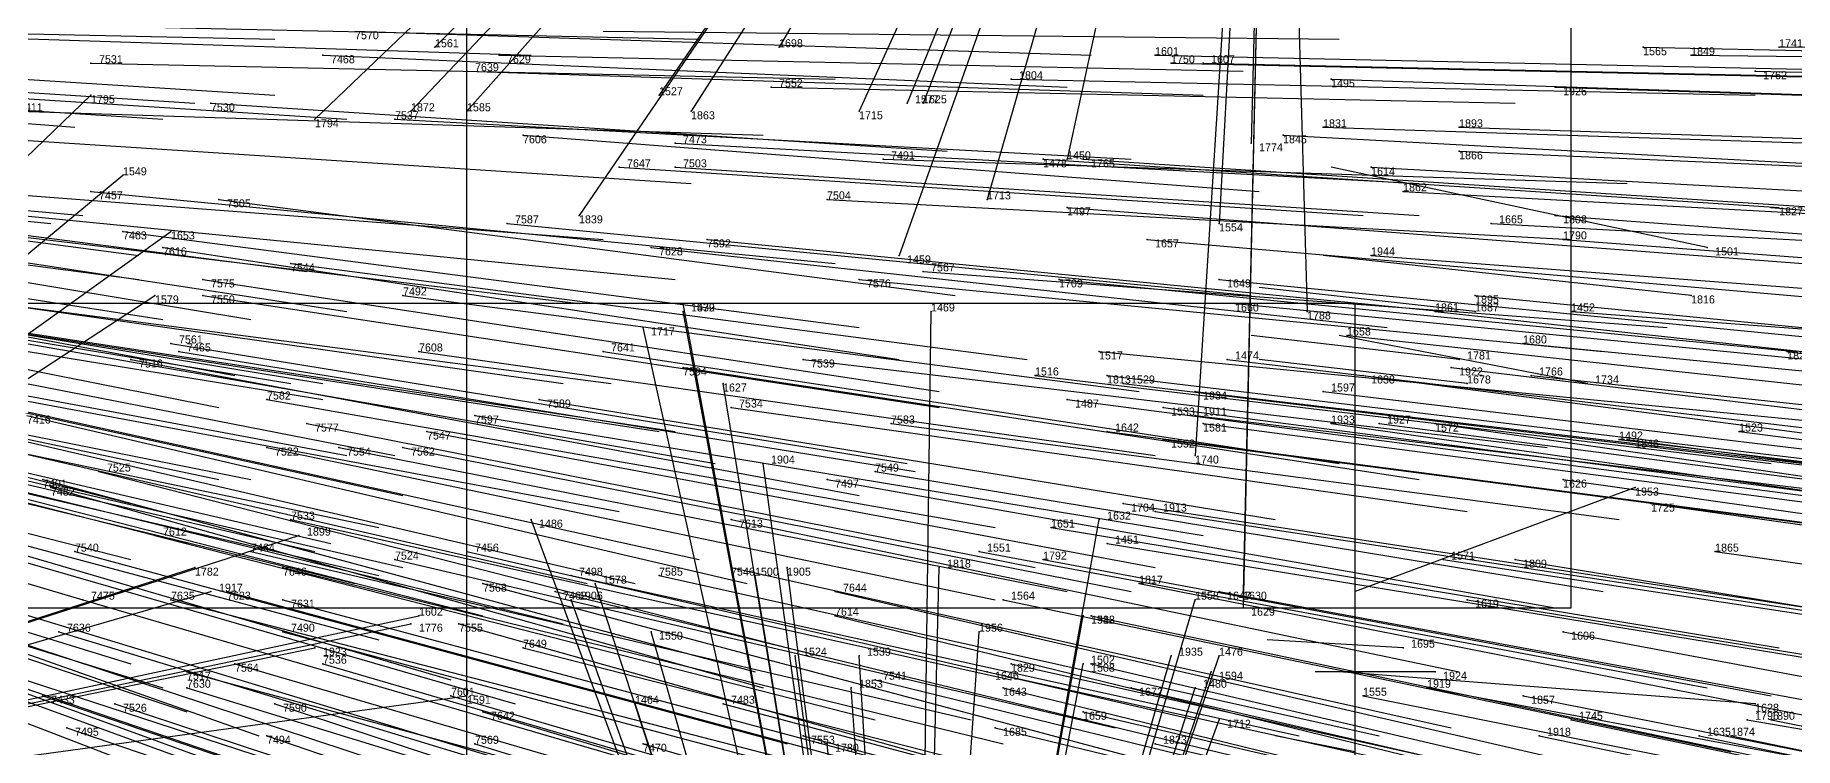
# Model space of a CAD drawing. Extents: x -0.5 to 0.59, y -0.5 to 0.59.
# Drawn here: x 0.256 to 0.476, y -0.0945 to -0.0055 of the extents above; entities that cross this region are included whole.
import ezdxf

# ---------------------------------------------------------------- set-up
doc = ezdxf.new("R2010")
doc.units = 0
for name, color, linetype in [('Clients', 3, 'CONTINUOUS'), ('Facilities', 3, 'CONTINUOUS'), ('Facilities_lines', 3, 'CONTINUOUS'), ('Min_max_boxes', 1, 'CONTINUOUS'), ('Normals', 1, 'CONTINUOUS'), ('Source_points', 5, 'CONTINUOUS'), ('Text', 3, 'CONTINUOUS')]:
    doc.layers.add(name, color=color, linetype=linetype)

msp = doc.modelspace()

# ---------------------------------------------------------------- linework, layer by layer
at = {"layer": 'Clients', "color": 5}
for p in [(0.306, -0.007, -1.25), (0.349, -0.007, -1.25), (0.263, -0.013, -1.25), (0.334, -0.013, -1.25), (0.303, -0.015, -1.25), (0.31, -0.015, -1.25), (0.338, -0.015, -1.25), (0.359, -0.015, -1.25), (0.365, -0.014, -1.25), (0.367, -0.014, -1.25), (0.291, -0.016, -1.25), (0.408, -0.019, -1.25), (0.385, -0.021, -1.25), (0.267, -0.023, -1.25), (0.375, -0.026, -1.25), (0.324, -0.028, -1.25), (0.273, -0.03, -1.25), (0.404, -0.029, -1.25), (0.364, -0.033, -1.25), (0.271, -0.038, -1.25), (0.337, -0.039, -1.25), (0.337, -0.04, -1.25), (0.368, -0.04, -1.25), (0.415, -0.04, -1.25), (0.332, -0.042, -1.25), (0.342, -0.049, -1.25), (0.347, -0.059, -1.25), (0.401, -0.058, -1.25), (0.289, -0.068, -1.25), (0.318, -0.066, -1.25), (0.389, -0.066, -1.25), (0.276, -0.072, -1.25), (0.35, -0.072, -1.25), (0.369, -0.072, -1.25), (0.326, -0.074, -1.25), (0.346, -0.073, -1.25), (0.278, -0.075, -1.25), (0.323, -0.076, -1.25), (0.401, -0.076, -1.25), (0.407, -0.075, -1.25), (0.303, -0.079, -1.25), (0.304, -0.078, -1.25), (0.387, -0.078, -1.25), (0.407, -0.077, -1.25), (0.333, -0.08, -1.25), (0.374, -0.08, -1.25), (0.291, -0.082, -1.25), (0.351, -0.083, -1.25), (0.359, -0.083, -1.25), (0.398, -0.083, -1.25), (0.404, -0.083, -1.25), (0.387, -0.084, -1.25), (0.403, -0.085, -1.25), (0.358, -0.087, -1.25), (0.401, -0.087, -1.25), (0.31, -0.088, -1.25), (0.331, -0.089, -1.25), (0.404, -0.091, -1.25), (0.355, -0.094, -1.25)]:
    msp.add_point(p, dxfattribs=at)
at = {"layer": 'Facilities', "color": 3}
for p in [(0.292, -0.008, -0.731), (0.314, -0.008, -0.786), (0.396, -0.008, -0.989), (0.457, -0.007, -1.142), (0.463, -0.008, -1.157), (0.474, -0.007, -1.184), (0.263, -0.009, -0.658), (0.31, -0.01, -0.776), (0.398, -0.009, -0.994), (0.402, -0.009, -1.006), (0.471, -0.01, -1.179), (0.348, -0.012, -0.871), (0.378, -0.011, -0.945), (0.418, -0.011, -1.045), (0.446, -0.012, -1.115), (0.278, -0.014, -0.695), (0.301, -0.016, -0.753), (0.417, -0.017, -1.043), (0.434, -0.017, -1.086), (0.317, -0.018, -0.792), (0.336, -0.019, -0.841), (0.412, -0.018, -1.031), (0.362, -0.021, -0.907), (0.382, -0.021, -0.955), (0.387, -0.021, -0.97), (0.434, -0.02, -1.086), (0.329, -0.022, -0.825), (0.336, -0.022, -0.842), (0.423, -0.022, -1.058), (0.263, -0.025, -0.661), (0.279, -0.026, -0.701), (0.355, -0.026, -0.89), (0.427, -0.025, -1.068), (0.385, -0.027, -0.964), (0.446, -0.028, -1.117), (0.473, -0.027, -1.186), (0.267, -0.03, -0.671), (0.315, -0.029, -0.791), (0.438, -0.029, -1.098), (0.272, -0.032, -0.684), (0.333, -0.032, -0.836), (0.34, -0.031, -0.853), (0.395, -0.031, -0.991), (0.447, -0.031, -1.119), (0.465, -0.032, -1.25), (0.288, -0.034, -0.725), (0.367, -0.035, -0.922), (0.423, -0.033, -1.06), (0.277, -0.036, -0.699), (0.359, -0.036, -0.903), (0.384, -0.036, -0.964), (0.404, -0.036, -1.015), (0.277, -0.038, -0.7), (0.302, -0.038, -0.761), (0.406, -0.039, -1.018), (0.436, -0.038, -1.093), (0.463, -0.038, -1.25), (0.431, -0.04, -1.082), (0.436, -0.04, -1.25), (0.448, -0.04, -1.124), (0.42, -0.043, -1.055), (0.268, -0.046, -0.68), (0.273, -0.044, -0.692), (0.274, -0.045, -0.694), (0.304, -0.045, -0.767), (0.327, -0.045, -0.826), (0.352, -0.046, -0.888), (0.389, -0.045, -0.979), (0.405, -0.046, -1.02), (0.434, -0.046, -1.25), (0.442, -0.044, -1.109), (0.475, -0.045, -1.192), (0.337, -0.047, -0.85), (0.381, -0.048, -0.959), (0.39, -0.048, -0.982), (0.422, -0.048, -1.063), (0.433, -0.047, -1.089), (0.443, -0.048, -1.115), (0.392, -0.049, -0.988), (0.401, -0.05, -1.011), (0.417, -0.05, -1.05), (0.435, -0.049, -1.25), (0.45, -0.049, -1.25), (0.285, -0.051, -0.723), (0.319, -0.051, -0.808), (0.343, -0.052, -0.868), (0.385, -0.051, -0.972), (0.397, -0.052, -1.002), (0.29, -0.054, -0.738), (0.311, -0.053, -0.788), (0.363, -0.054, -0.917), (0.401, -0.053, -1.011), (0.402, -0.054, -1.013), (0.418, -0.054, -1.053), (0.424, -0.054, -1.069), (0.431, -0.054, -1.085), (0.285, -0.057, -0.728), (0.294, -0.057, -0.749), (0.302, -0.057, -0.769), (0.305, -0.055, -0.774), (0.39, -0.055, -0.985), (0.397, -0.056, -1.003), (0.454, -0.056, -1.143), (0.455, -0.056, -1.146), (0.469, -0.055, -1.18), (0.257, -0.061, -0.66), (0.264, -0.06, -0.677), (0.355, -0.061, -0.901), (0.361, -0.06, -0.915), (0.447, -0.061, -1.127), (0.258, -0.062, -0.663), (0.456, -0.062, -1.25), (0.392, -0.064, -0.994), (0.396, -0.065, -1.004), (0.458, -0.064, -1.155), (0.271, -0.068, -0.7), (0.288, -0.066, -0.738), (0.343, -0.066, -0.874), (0.383, -0.067, -0.971), (0.261, -0.07, -0.675), (0.283, -0.07, -0.728), (0.31, -0.07, -0.795), (0.374, -0.07, -0.952), (0.39, -0.069, -0.991), (0.466, -0.07, -1.177), (0.287, -0.072, -0.739), (0.301, -0.071, -0.773), (0.343, -0.072, -0.876), (0.382, -0.071, -0.971), (0.432, -0.071, -1.095), (0.441, -0.071, -1.117), (0.312, -0.074, -0.802), (0.323, -0.073, -0.828), (0.334, -0.073, -0.854), (0.394, -0.074, -1.001), (0.262, -0.076, -0.682), (0.273, -0.076, -0.707), (0.28, -0.075, -0.724), (0.287, -0.076, -0.743), (0.321, -0.075, -0.825), (0.356, -0.075, -0.91), (0.377, -0.076, -0.962), (0.404, -0.075, -1.028), (0.435, -0.076, -1.104), (0.309, -0.079, -0.797), (0.356, -0.078, -0.91), (0.388, -0.078, -0.989), (0.259, -0.08, -0.678), (0.287, -0.08, -0.745), (0.447, -0.08, -1.136), (0.317, -0.082, -0.818), (0.427, -0.082, -1.25), (0.275, -0.085, -0.719), (0.281, -0.084, -0.733), (0.292, -0.084, -0.759), (0.375, -0.085, -0.961), (0.378, -0.084, -0.968), (0.388, -0.084, -0.992), (0.431, -0.085, -1.25), (0.275, -0.087, -0.721), (0.361, -0.086, -0.928), (0.377, -0.087, -0.967), (0.393, -0.087, -1.008), (0.43, -0.087, -1.097), (0.257, -0.088, -0.68), (0.266, -0.089, -0.702), (0.286, -0.089, -0.749), (0.308, -0.088, -0.801), (0.312, -0.09, -0.813), (0.342, -0.089, -0.884), (0.387, -0.09, -0.992), (0.422, -0.088, -1.077), (0.442, -0.088, -1.128), (0.471, -0.089, -1.25), (0.26, -0.092, -0.691), (0.376, -0.092, -0.969), (0.448, -0.091, -1.144), (0.47, -0.091, -1.197), (0.473, -0.091, -1.204), (0.285, -0.093, -0.75), (0.311, -0.094, -0.811), (0.332, -0.094, -0.862), (0.352, -0.093, -0.911), (0.396, -0.094, -1.018), (0.444, -0.093, -1.134), (0.464, -0.093, -1.183), (0.468, -0.093, -1.192)]:
    msp.add_point(p, dxfattribs=at)
at = {"layer": 'Facilities_lines', "color": 3}
for p, q in [((0.411, 0.099, -1.25), (0.291, -0.016, -1.25)), ((0.411, 0.099, -1.25), (0.303, -0.015, -1.25)), ((0.411, 0.099, -1.25), (0.306, -0.007, -1.25)), ((0.411, 0.099, -1.25), (0.31, -0.015, -1.25)), ((0.411, 0.099, -1.25), (0.324, -0.028, -1.25)), ((0.411, 0.099, -1.25), (0.334, -0.013, -1.25)), ((0.411, 0.099, -1.25), (0.338, -0.015, -1.25)), ((0.411, 0.099, -1.25), (0.349, -0.007, -1.25)), ((0.411, 0.099, -1.25), (0.359, -0.015, -1.25)), ((0.411, 0.099, -1.25), (0.364, -0.033, -1.25)), ((0.411, 0.099, -1.25), (0.365, -0.014, -1.25)), ((0.411, 0.099, -1.25), (0.367, -0.014, -1.25)), ((0.411, 0.099, -1.25), (0.375, -0.026, -1.25)), ((0.411, 0.099, -1.25), (0.385, -0.021, -1.25)), ((0.411, 0.099, -1.25), (0.401, -0.058, -1.25)), ((0.411, 0.099, -1.25), (0.404, -0.029, -1.25)), ((0.411, 0.099, -1.25), (0.407, -0.077, -1.25)), ((0.411, 0.099, -1.25), (0.407, -0.075, -1.25)), ((0.411, 0.099, -1.25), (0.408, -0.019, -1.25)), ((0.411, 0.099, -1.25), (0.415, -0.04, -1.25)), ((0.164, -0.108, -1.25), (0.263, -0.013, -1.25)), ((0.164, -0.108, -1.25), (0.267, -0.023, -1.25)), ((0.164, -0.108, -1.25), (0.273, -0.03, -1.25)), ((0.164, -0.108, -1.25), (0.271, -0.038, -1.25)), ((0.366, -0.195, -1.25), (0.337, -0.039, -1.25)), ((0.366, -0.195, -1.25), (0.337, -0.04, -1.25)), ((0.366, -0.195, -1.25), (0.368, -0.04, -1.25)), ((0.366, -0.195, -1.25), (0.332, -0.042, -1.25)), ((0.366, -0.195, -1.25), (0.342, -0.049, -1.25)), ((0.366, -0.195, -1.25), (0.347, -0.059, -1.25)), ((0.164, -0.108, -1.25), (0.289, -0.068, -1.25)), ((0.366, -0.195, -1.25), (0.318, -0.066, -1.25)), ((0.366, -0.195, -1.25), (0.389, -0.066, -1.25)), ((0.164, -0.108, -1.25), (0.276, -0.072, -1.25)), ((0.366, -0.195, -1.25), (0.35, -0.072, -1.25)), ((0.366, -0.195, -1.25), (0.369, -0.072, -1.25)), ((0.366, -0.195, -1.25), (0.326, -0.074, -1.25)), ((0.366, -0.195, -1.25), (0.346, -0.073, -1.25)), ((0.164, -0.108, -1.25), (0.278, -0.075, -1.25)), ((0.366, -0.195, -1.25), (0.323, -0.076, -1.25)), ((0.366, -0.195, -1.25), (0.401, -0.076, -1.25)), ((0.164, -0.108, -1.25), (0.304, -0.078, -1.25)), ((0.164, -0.108, -1.25), (0.303, -0.079, -1.25)), ((0.366, -0.195, -1.25), (0.387, -0.078, -1.25)), ((0.366, -0.195, -1.25), (0.333, -0.08, -1.25)), ((0.366, -0.195, -1.25), (0.374, -0.08, -1.25)), ((0.164, -0.108, -1.25), (0.291, -0.082, -1.25)), ((0.366, -0.195, -1.25), (0.351, -0.083, -1.25)), ((0.366, -0.195, -1.25), (0.359, -0.083, -1.25)), ((0.366, -0.195, -1.25), (0.404, -0.083, -1.25)), ((0.366, -0.195, -1.25), (0.398, -0.083, -1.25)), ((0.366, -0.195, -1.25), (0.387, -0.084, -1.25)), ((0.366, -0.195, -1.25), (0.403, -0.085, -1.25)), ((0.366, -0.195, -1.25), (0.358, -0.087, -1.25)), ((0.366, -0.195, -1.25), (0.401, -0.087, -1.25)), ((0.164, -0.108, -1.25), (0.31, -0.088, -1.25)), ((0.366, -0.195, -1.25), (0.331, -0.089, -1.25)), ((0.366, -0.195, -1.25), (0.404, -0.091, -1.25)), ((0.366, -0.195, -1.25), (0.355, -0.094, -1.25))]:
    msp.add_line(p, q, dxfattribs=at)
at = {"layer": 'Min_max_boxes', "color": 1}
for p, q in [((0.448, -0.077, -1.25), (0.448, 0.21, -1.25)), ((0.448, -0.077, -1.25), (0.448, 0.21, -1.25)), ((0.31, -0.252, -1.25), (0.31, 0.039, -1.25)), ((0.31, -0.252, -1.25), (0.31, 0.039, -1.25)), ((0.421, -0.039, -1.25), (0.231, -0.039, -1.25)), ((0.421, -0.039, -1.25), (0.231, -0.039, -1.25)), ((0.421, -0.312, -1.25), (0.421, -0.039, -1.25)), ((0.421, -0.312, -1.25), (0.421, -0.039, -1.25)), ((0.421, -0.039, -1.25), (0.421, -0.039, -1.25)), ((0.228, -0.077, -1.25), (0.448, -0.077, -1.25)), ((0.228, -0.077, -1.25), (0.448, -0.077, -1.25)), ((0.448, -0.077, -1.25), (0.448, -0.077, -1.25))]:
    msp.add_line(p, q, dxfattribs=at)
at = {"layer": 'Normals', "color": 1}
for p, q in [((0.193, -0.004, -0.483), (0.286, -0.006, -0.446)), ((0.247, -0.004, -0.617), (0.339, -0.006, -0.58)), ((0.226, -0.005, -0.564), (0.318, -0.008, -0.526)), ((0.296, -0.005, -0.739), (0.388, -0.008, -0.702)), ((0.327, -0.005, -0.817), (0.419, -0.006, -0.779)), ((0.474, -0.007, -1.184), (0.569, -0.006, -1.156)), ((0.183, -0.008, -0.459), (0.276, -0.014, -0.421)), ((0.193, -0.007, -0.483), (0.286, -0.013, -0.446)), ((0.292, -0.008, -0.731), (0.385, -0.012, -0.693)), ((0.306, -0.007, -1.25), (0.306, -0.007, -1.15)), ((0.314, -0.008, -0.786), (0.407, -0.01, -0.748)), ((0.349, -0.007, -1.25), (0.349, -0.007, -1.15)), ((0.396, -0.008, -0.989), (0.488, -0.01, -0.952)), ((0.457, -0.007, -1.142), (0.55, -0.009, -1.105)), ((0.463, -0.008, -1.157), (0.556, -0.009, -1.12)), ((0.17, -0.01, -0.425), (0.261, -0.017, -0.386)), ((0.18, -0.01, -0.45), (0.272, -0.016, -0.413)), ((0.202, -0.01, -0.505), (0.295, -0.016, -0.469)), ((0.263, -0.009, -0.658), (0.356, -0.011, -0.621)), ((0.31, -0.01, -0.776), (0.402, -0.013, -0.737)), ((0.398, -0.009, -0.994), (0.49, -0.011, -0.957)), ((0.402, -0.009, -1.006), (0.495, -0.011, -0.968)), ((0.471, -0.01, -1.179), (0.565, -0.012, -1.145)), ((0.263, -0.013, -1.25), (0.263, -0.013, -1.15)), ((0.334, -0.013, -1.25), (0.334, -0.013, -1.15)), ((0.348, -0.012, -0.871), (0.441, -0.014, -0.835)), ((0.378, -0.011, -0.945), (0.471, -0.013, -0.908)), ((0.418, -0.011, -1.045), (0.511, -0.014, -1.008)), ((0.446, -0.012, -1.115), (0.539, -0.015, -1.078)), ((0.254, -0.015, -0.635), (0.347, -0.018, -0.599)), ((0.278, -0.014, -0.695), (0.37, -0.02, -0.658)), ((0.303, -0.015, -1.25), (0.303, -0.015, -1.15)), ((0.31, -0.015, -1.25), (0.31, -0.015, -1.15)), ((0.338, -0.015, -1.25), (0.338, -0.015, -1.15)), ((0.359, -0.015, -1.25), (0.359, -0.015, -1.15)), ((0.365, -0.014, -1.25), (0.365, -0.014, -1.15)), ((0.367, -0.014, -1.25), (0.367, -0.014, -1.15)), ((0.291, -0.016, -1.25), (0.291, -0.016, -1.15)), ((0.301, -0.016, -0.753), (0.393, -0.021, -0.715)), ((0.417, -0.017, -1.043), (0.51, -0.02, -1.006)), ((0.434, -0.017, -1.086), (0.527, -0.02, -1.049)), ((0.245, -0.018, -0.614), (0.338, -0.024, -0.577)), ((0.317, -0.018, -0.792), (0.409, -0.025, -0.755)), ((0.336, -0.019, -0.841), (0.429, -0.024, -0.804)), ((0.408, -0.019, -1.25), (0.408, -0.019, -1.15)), ((0.412, -0.018, -1.031), (0.505, -0.023, -0.993)), ((0.166, -0.02, -0.417), (0.258, -0.029, -0.38)), ((0.17, -0.02, -0.428), (0.262, -0.028, -0.389)), ((0.177, -0.021, -0.446), (0.269, -0.033, -0.408)), ((0.362, -0.021, -0.907), (0.455, -0.024, -0.869)), ((0.382, -0.021, -0.955), (0.474, -0.027, -0.918)), ((0.385, -0.021, -1.25), (0.385, -0.021, -1.15)), ((0.387, -0.021, -0.97), (0.479, -0.027, -0.931)), ((0.434, -0.02, -1.086), (0.527, -0.024, -1.049)), ((0.178, -0.024, -0.448), (0.269, -0.036, -0.41)), ((0.197, -0.023, -0.497), (0.29, -0.035, -0.46)), ((0.235, -0.024, -0.59), (0.327, -0.031, -0.552)), ((0.267, -0.023, -1.25), (0.267, -0.023, -1.15)), ((0.329, -0.022, -0.825), (0.422, -0.028, -0.788)), ((0.336, -0.022, -0.842), (0.429, -0.028, -0.805)), ((0.465, -0.032, -1.25), (0.418, -0.022, -1.163)), ((0.423, -0.022, -1.058), (0.515, -0.027, -1.021)), ((0.192, -0.026, -0.484), (0.283, -0.041, -0.446)), ((0.203, -0.026, -0.512), (0.295, -0.04, -0.475)), ((0.263, -0.025, -0.661), (0.356, -0.034, -0.624)), ((0.279, -0.026, -0.701), (0.371, -0.038, -0.664)), ((0.355, -0.026, -0.89), (0.448, -0.031, -0.853)), ((0.375, -0.026, -1.25), (0.375, -0.026, -1.15)), ((0.427, -0.025, -1.068), (0.519, -0.03, -1.031)), ((0.181, -0.027, -0.457), (0.272, -0.041, -0.419)), ((0.232, -0.028, -0.585), (0.324, -0.039, -0.548)), ((0.244, -0.027, -0.613), (0.336, -0.036, -0.575)), ((0.324, -0.028, -1.25), (0.324, -0.028, -1.15)), ((0.385, -0.027, -0.964), (0.477, -0.034, -0.926)), ((0.446, -0.028, -1.117), (0.539, -0.035, -1.081)), ((0.473, -0.027, -1.186), (0.569, -0.035, -1.156)), ((0.267, -0.03, -0.671), (0.359, -0.042, -0.634)), ((0.273, -0.03, -1.25), (0.273, -0.03, -1.15)), ((0.315, -0.029, -0.791), (0.408, -0.038, -0.754)), ((0.404, -0.029, -1.25), (0.404, -0.029, -1.15)), ((0.438, -0.029, -1.098), (0.531, -0.034, -1.062)), ((0.19, -0.031, -0.482), (0.281, -0.048, -0.445)), ((0.272, -0.032, -0.684), (0.364, -0.046, -0.647)), ((0.333, -0.032, -0.836), (0.425, -0.042, -0.799)), ((0.34, -0.031, -0.853), (0.432, -0.04, -0.816)), ((0.395, -0.031, -0.991), (0.487, -0.039, -0.953)), ((0.447, -0.031, -1.119), (0.54, -0.038, -1.083)), ((0.188, -0.034, -0.477), (0.279, -0.052, -0.441)), ((0.197, -0.034, -0.5), (0.288, -0.049, -0.462)), ((0.201, -0.034, -0.51), (0.292, -0.049, -0.472)), ((0.288, -0.034, -0.725), (0.38, -0.046, -0.688)), ((0.364, -0.033, -1.25), (0.364, -0.033, -1.15)), ((0.367, -0.035, -0.922), (0.46, -0.042, -0.885)), ((0.463, -0.038, -1.25), (0.417, -0.033, -1.161)), ((0.423, -0.033, -1.06), (0.515, -0.04, -1.023)), ((0.2, -0.036, -0.509), (0.292, -0.051, -0.471)), ((0.23, -0.036, -0.581), (0.322, -0.049, -0.544)), ((0.236, -0.037, -0.598), (0.328, -0.049, -0.56)), ((0.277, -0.036, -0.699), (0.369, -0.05, -0.662)), ((0.359, -0.036, -0.903), (0.452, -0.045, -0.866)), ((0.384, -0.036, -0.964), (0.476, -0.045, -0.926)), ((0.404, -0.036, -1.015), (0.496, -0.045, -0.977)), ((0.436, -0.04, -1.25), (0.409, -0.037, -1.154)), ((0.271, -0.038, -1.25), (0.271, -0.038, -1.15)), ((0.277, -0.038, -0.7), (0.369, -0.052, -0.663)), ((0.302, -0.038, -0.761), (0.394, -0.05, -0.724)), ((0.337, -0.039, -1.25), (0.337, -0.039, -1.15)), ((0.406, -0.039, -1.018), (0.498, -0.048, -0.981)), ((0.436, -0.038, -1.093), (0.528, -0.047, -1.057)), ((0.178, -0.041, -0.456), (0.268, -0.064, -0.42)), ((0.204, -0.041, -0.519), (0.295, -0.058, -0.481)), ((0.209, -0.04, -0.533), (0.301, -0.058, -0.496)), ((0.243, -0.041, -0.615), (0.334, -0.055, -0.578)), ((0.244, -0.041, -0.619), (0.336, -0.055, -0.582)), ((0.337, -0.04, -1.25), (0.337, -0.04, -1.15)), ((0.368, -0.04, -1.25), (0.368, -0.04, -1.15)), ((0.415, -0.04, -1.25), (0.415, -0.04, -1.15)), ((0.431, -0.04, -1.082), (0.523, -0.05, -1.045)), ((0.448, -0.04, -1.124), (0.541, -0.047, -1.087)), ((0.189, -0.042, -0.483), (0.279, -0.061, -0.444)), ((0.193, -0.043, -0.494), (0.283, -0.061, -0.456)), ((0.211, -0.043, -0.538), (0.302, -0.063, -0.501)), ((0.249, -0.043, -0.633), (0.341, -0.059, -0.596)), ((0.332, -0.042, -1.25), (0.332, -0.042, -1.15)), ((0.434, -0.046, -1.25), (0.408, -0.043, -1.154)), ((0.45, -0.049, -1.25), (0.419, -0.043, -1.155)), ((0.42, -0.043, -1.055), (0.512, -0.053, -1.018)), ((0.185, -0.046, -0.478), (0.275, -0.069, -0.439)), ((0.268, -0.046, -0.68), (0.359, -0.063, -0.643)), ((0.273, -0.044, -0.692), (0.365, -0.059, -0.655)), ((0.274, -0.045, -0.694), (0.366, -0.06, -0.657)), ((0.304, -0.045, -0.767), (0.396, -0.058, -0.73)), ((0.327, -0.045, -0.826), (0.419, -0.059, -0.788)), ((0.352, -0.046, -0.888), (0.445, -0.057, -0.851)), ((0.389, -0.045, -0.979), (0.481, -0.054, -0.941)), ((0.405, -0.046, -1.02), (0.498, -0.057, -0.983)), ((0.435, -0.049, -1.25), (0.409, -0.046, -1.153)), ((0.442, -0.044, -1.109), (0.534, -0.053, -1.073)), ((0.475, -0.045, -1.192), (0.573, -0.058, -1.181)), ((0.178, -0.048, -0.461), (0.268, -0.071, -0.425)), ((0.203, -0.048, -0.522), (0.293, -0.069, -0.484)), ((0.208, -0.048, -0.534), (0.299, -0.067, -0.498)), ((0.238, -0.048, -0.607), (0.329, -0.065, -0.57)), ((0.337, -0.047, -0.85), (0.429, -0.061, -0.814)), ((0.381, -0.048, -0.959), (0.473, -0.059, -0.921)), ((0.39, -0.048, -0.982), (0.482, -0.059, -0.945)), ((0.422, -0.048, -1.063), (0.514, -0.06, -1.025)), ((0.433, -0.047, -1.089), (0.525, -0.058, -1.052)), ((0.443, -0.048, -1.115), (0.536, -0.058, -1.079)), ((0.173, -0.05, -0.449), (0.262, -0.076, -0.412)), ((0.201, -0.049, -0.516), (0.291, -0.07, -0.478)), ((0.342, -0.049, -1.25), (0.342, -0.049, -1.15)), ((0.392, -0.049, -0.988), (0.484, -0.06, -0.951)), ((0.401, -0.05, -1.011), (0.494, -0.061, -0.974)), ((0.417, -0.05, -1.05), (0.509, -0.061, -1.013)), ((0.206, -0.052, -0.531), (0.296, -0.074, -0.494)), ((0.209, -0.052, -0.538), (0.299, -0.073, -0.501)), ((0.211, -0.051, -0.543), (0.302, -0.072, -0.506)), ((0.248, -0.051, -0.633), (0.339, -0.071, -0.596)), ((0.285, -0.051, -0.723), (0.376, -0.067, -0.686)), ((0.319, -0.051, -0.808), (0.411, -0.066, -0.771)), ((0.343, -0.052, -0.868), (0.435, -0.065, -0.83)), ((0.385, -0.051, -0.972), (0.477, -0.063, -0.934)), ((0.397, -0.052, -1.002), (0.489, -0.064, -0.964)), ((0.234, -0.053, -0.6), (0.325, -0.074, -0.563)), ((0.241, -0.053, -0.616), (0.331, -0.074, -0.578)), ((0.255, -0.053, -0.65), (0.345, -0.074, -0.612)), ((0.29, -0.054, -0.738), (0.381, -0.072, -0.701)), ((0.311, -0.053, -0.788), (0.402, -0.068, -0.751)), ((0.363, -0.054, -0.917), (0.454, -0.066, -0.879)), ((0.401, -0.053, -1.011), (0.493, -0.064, -0.975)), ((0.402, -0.054, -1.013), (0.494, -0.066, -0.977)), ((0.418, -0.054, -1.053), (0.51, -0.067, -1.016)), ((0.424, -0.054, -1.069), (0.516, -0.066, -1.032)), ((0.431, -0.054, -1.085), (0.522, -0.067, -1.047)), ((0.18, -0.057, -0.472), (0.268, -0.084, -0.434)), ((0.209, -0.057, -0.542), (0.299, -0.081, -0.504)), ((0.222, -0.055, -0.572), (0.312, -0.078, -0.536)), ((0.232, -0.057, -0.597), (0.322, -0.079, -0.56)), ((0.285, -0.057, -0.728), (0.376, -0.076, -0.691)), ((0.294, -0.057, -0.749), (0.385, -0.075, -0.712)), ((0.302, -0.057, -0.769), (0.393, -0.075, -0.732)), ((0.305, -0.055, -0.774), (0.396, -0.072, -0.737)), ((0.39, -0.055, -0.985), (0.482, -0.067, -0.948)), ((0.397, -0.056, -1.003), (0.489, -0.068, -0.966)), ((0.454, -0.056, -1.143), (0.546, -0.067, -1.106)), ((0.455, -0.056, -1.146), (0.547, -0.068, -1.109)), ((0.469, -0.055, -1.18), (0.562, -0.067, -1.147)), ((0.347, -0.059, -1.25), (0.347, -0.059, -1.15)), ((0.401, -0.058, -1.25), (0.401, -0.058, -1.15)), ((0.184, -0.06, -0.483), (0.272, -0.087, -0.444)), ((0.188, -0.061, -0.493), (0.275, -0.09, -0.455)), ((0.219, -0.06, -0.568), (0.308, -0.086, -0.531)), ((0.257, -0.061, -0.66), (0.346, -0.085, -0.623)), ((0.264, -0.06, -0.677), (0.354, -0.083, -0.639)), ((0.355, -0.061, -0.901), (0.446, -0.077, -0.863)), ((0.361, -0.06, -0.915), (0.452, -0.075, -0.877)), ((0.447, -0.061, -1.127), (0.539, -0.074, -1.09)), ((0.196, -0.062, -0.514), (0.284, -0.093, -0.477)), ((0.226, -0.063, -0.587), (0.316, -0.089, -0.551)), ((0.258, -0.062, -0.663), (0.347, -0.087, -0.626)), ((0.456, -0.062, -1.25), (0.421, -0.075, -1.157)), ((0.392, -0.064, -0.994), (0.484, -0.078, -0.957)), ((0.396, -0.065, -1.004), (0.488, -0.079, -0.967)), ((0.458, -0.064, -1.155), (0.55, -0.077, -1.118)), ((0.271, -0.068, -0.7), (0.361, -0.091, -0.661)), ((0.288, -0.066, -0.738), (0.378, -0.086, -0.701)), ((0.289, -0.068, -1.25), (0.289, -0.068, -1.15)), ((0.318, -0.066, -1.25), (0.318, -0.066, -1.15)), ((0.343, -0.066, -0.874), (0.434, -0.085, -0.836)), ((0.383, -0.067, -0.971), (0.474, -0.082, -0.933)), ((0.389, -0.066, -1.25), (0.389, -0.066, -1.15)), ((0.261, -0.07, -0.675), (0.35, -0.094, -0.637)), ((0.283, -0.07, -0.728), (0.373, -0.091, -0.691)), ((0.31, -0.07, -0.795), (0.401, -0.091, -0.758)), ((0.374, -0.07, -0.952), (0.465, -0.087, -0.914)), ((0.39, -0.069, -0.991), (0.482, -0.084, -0.953)), ((0.466, -0.07, -1.177), (0.558, -0.083, -1.14)), ((0.209, -0.071, -0.552), (0.297, -0.103, -0.516)), ((0.209, -0.072, -0.553), (0.297, -0.104, -0.517)), ((0.276, -0.072, -1.25), (0.276, -0.072, -1.15)), ((0.287, -0.072, -0.739), (0.377, -0.094, -0.702)), ((0.301, -0.071, -0.773), (0.391, -0.092, -0.736)), ((0.343, -0.072, -0.876), (0.433, -0.092, -0.838)), ((0.35, -0.072, -1.25), (0.35, -0.072, -1.15)), ((0.369, -0.072, -1.25), (0.369, -0.072, -1.15)), ((0.382, -0.071, -0.971), (0.473, -0.088, -0.933)), ((0.432, -0.071, -1.095), (0.524, -0.085, -1.058)), ((0.441, -0.071, -1.117), (0.533, -0.086, -1.08)), ((0.207, -0.073, -0.547), (0.293, -0.106, -0.511)), ((0.242, -0.074, -0.632), (0.331, -0.101, -0.595)), ((0.312, -0.074, -0.802), (0.402, -0.098, -0.765)), ((0.323, -0.073, -0.828), (0.414, -0.093, -0.791)), ((0.326, -0.074, -1.25), (0.326, -0.074, -1.15)), ((0.334, -0.073, -0.854), (0.424, -0.093, -0.816)), ((0.346, -0.073, -1.25), (0.346, -0.073, -1.15)), ((0.394, -0.074, -1.001), (0.485, -0.092, -0.964)), ((0.221, -0.075, -0.584), (0.31, -0.104, -0.548)), ((0.262, -0.076, -0.682), (0.351, -0.102, -0.644)), ((0.273, -0.076, -0.707), (0.362, -0.099, -0.669)), ((0.278, -0.075, -1.25), (0.278, -0.075, -1.15)), ((0.28, -0.075, -0.724), (0.369, -0.099, -0.687)), ((0.287, -0.076, -0.743), (0.377, -0.1, -0.706)), ((0.321, -0.075, -0.825), (0.412, -0.097, -0.788)), ((0.323, -0.076, -1.25), (0.323, -0.076, -1.15)), ((0.356, -0.075, -0.91), (0.447, -0.096, -0.873)), ((0.377, -0.076, -0.962), (0.468, -0.095, -0.924)), ((0.401, -0.076, -1.25), (0.401, -0.076, -1.15)), ((0.404, -0.075, -1.028), (0.496, -0.092, -0.992)), ((0.407, -0.075, -1.25), (0.407, -0.075, -1.15)), ((0.435, -0.076, -1.104), (0.527, -0.091, -1.067)), ((0.303, -0.079, -1.25), (0.303, -0.079, -1.15)), ((0.304, -0.078, -1.25), (0.304, -0.078, -1.15)), ((0.309, -0.079, -0.797), (0.398, -0.104, -0.76)), ((0.356, -0.078, -0.91), (0.446, -0.1, -0.873)), ((0.387, -0.078, -1.25), (0.387, -0.078, -1.15)), ((0.388, -0.078, -0.989), (0.478, -0.097, -0.951)), ((0.407, -0.077, -1.25), (0.407, -0.077, -1.15)), ((0.234, -0.08, -0.619), (0.322, -0.11, -0.581)), ((0.25, -0.08, -0.656), (0.338, -0.109, -0.619)), ((0.259, -0.08, -0.678), (0.348, -0.107, -0.64)), ((0.287, -0.08, -0.745), (0.377, -0.104, -0.708)), ((0.333, -0.08, -1.25), (0.333, -0.08, -1.15)), ((0.374, -0.08, -1.25), (0.374, -0.08, -1.15)), ((0.427, -0.082, -1.25), (0.41, -0.081, -1.151)), ((0.447, -0.08, -1.136), (0.538, -0.097, -1.098)), ((0.291, -0.082, -1.25), (0.291, -0.082, -1.15)), ((0.317, -0.082, -0.818), (0.407, -0.105, -0.781)), ((0.351, -0.083, -1.25), (0.351, -0.083, -1.15)), ((0.359, -0.083, -1.25), (0.359, -0.083, -1.15)), ((0.398, -0.083, -1.25), (0.398, -0.083, -1.15)), ((0.404, -0.083, -1.25), (0.404, -0.083, -1.15)), ((0.275, -0.085, -0.719), (0.364, -0.109, -0.681)), ((0.281, -0.084, -0.733), (0.37, -0.11, -0.696)), ((0.292, -0.084, -0.759), (0.381, -0.11, -0.722)), ((0.375, -0.085, -0.961), (0.466, -0.105, -0.924)), ((0.378, -0.084, -0.968), (0.468, -0.104, -0.93)), ((0.387, -0.084, -1.25), (0.387, -0.084, -1.15)), ((0.388, -0.084, -0.992), (0.478, -0.105, -0.955)), ((0.403, -0.085, -1.25), (0.403, -0.085, -1.15)), ((0.431, -0.085, -1.25), (0.416, -0.085, -1.151)), ((0.471, -0.089, -1.25), (0.419, -0.085, -1.165)), ((0.275, -0.087, -0.721), (0.363, -0.114, -0.683)), ((0.358, -0.087, -1.25), (0.358, -0.087, -1.15)), ((0.361, -0.086, -0.928), (0.451, -0.108, -0.891)), ((0.377, -0.087, -0.967), (0.467, -0.109, -0.93)), ((0.393, -0.087, -1.008), (0.484, -0.108, -0.971)), ((0.401, -0.087, -1.25), (0.401, -0.087, -1.15)), ((0.43, -0.087, -1.097), (0.521, -0.104, -1.059)), ((0.257, -0.088, -0.68), (0.345, -0.118, -0.642)), ((0.266, -0.089, -0.702), (0.354, -0.118, -0.664)), ((0.286, -0.089, -0.749), (0.374, -0.118, -0.713)), ((0.308, -0.088, -0.801), (0.397, -0.114, -0.763)), ((0.31, -0.088, -1.25), (0.31, -0.088, -1.15)), ((0.312, -0.09, -0.813), (0.402, -0.117, -0.776)), ((0.331, -0.089, -1.25), (0.331, -0.089, -1.15)), ((0.342, -0.089, -0.884), (0.432, -0.113, -0.847)), ((0.387, -0.09, -0.992), (0.477, -0.111, -0.956)), ((0.422, -0.088, -1.077), (0.512, -0.106, -1.039)), ((0.442, -0.088, -1.128), (0.533, -0.106, -1.09)), ((0.26, -0.092, -0.691), (0.348, -0.122, -0.653)), ((0.376, -0.092, -0.969), (0.467, -0.114, -0.932)), ((0.404, -0.091, -1.25), (0.404, -0.091, -1.15)), ((0.448, -0.091, -1.144), (0.539, -0.11, -1.107)), ((0.47, -0.091, -1.197), (0.564, -0.107, -1.166)), ((0.473, -0.091, -1.204), (0.568, -0.11, -1.179)), ((0.285, -0.093, -0.75), (0.373, -0.123, -0.713)), ((0.311, -0.094, -0.811), (0.399, -0.121, -0.774)), ((0.332, -0.094, -0.862), (0.421, -0.12, -0.825)), ((0.352, -0.093, -0.911), (0.442, -0.117, -0.874)), ((0.355, -0.094, -1.25), (0.355, -0.094, -1.15)), ((0.396, -0.094, -1.018), (0.487, -0.115, -0.981)), ((0.421, -0.095, -1.25), (0.411, -0.093, -1.151)), ((0.444, -0.093, -1.134), (0.535, -0.112, -1.097)), ((0.464, -0.093, -1.183), (0.555, -0.112, -1.146)), ((0.468, -0.093, -1.192), (0.56, -0.112, -1.159))]:
    msp.add_line(p, q, dxfattribs=at)
at = {"layer": 'Source_points', "color": 5}
for p in [(0.292, -0.008, -0.731), (0.306, -0.007, -1.25), (0.314, -0.008, -0.786), (0.349, -0.007, -1.25), (0.396, -0.008, -0.989), (0.457, -0.007, -1.142), (0.463, -0.008, -1.157), (0.474, -0.007, -1.184), (0.263, -0.009, -0.658), (0.31, -0.01, -0.776), (0.398, -0.009, -0.994), (0.402, -0.009, -1.006), (0.471, -0.01, -1.179), (0.263, -0.013, -1.25), (0.334, -0.013, -1.25), (0.348, -0.012, -0.871), (0.378, -0.011, -0.945), (0.418, -0.011, -1.045), (0.446, -0.012, -1.115), (0.278, -0.014, -0.695), (0.303, -0.015, -1.25), (0.31, -0.015, -1.25), (0.338, -0.015, -1.25), (0.359, -0.015, -1.25), (0.365, -0.014, -1.25), (0.367, -0.014, -1.25), (0.291, -0.016, -1.25), (0.301, -0.016, -0.753), (0.417, -0.017, -1.043), (0.434, -0.017, -1.086), (0.317, -0.018, -0.792), (0.336, -0.019, -0.841), (0.408, -0.019, -1.25), (0.412, -0.018, -1.031), (0.362, -0.021, -0.907), (0.382, -0.021, -0.955), (0.385, -0.021, -1.25), (0.387, -0.021, -0.97), (0.434, -0.02, -1.086), (0.267, -0.023, -1.25), (0.329, -0.022, -0.825), (0.336, -0.022, -0.842), (0.423, -0.022, -1.058), (0.263, -0.025, -0.661), (0.279, -0.026, -0.701), (0.355, -0.026, -0.89), (0.375, -0.026, -1.25), (0.427, -0.025, -1.068), (0.324, -0.028, -1.25), (0.385, -0.027, -0.964), (0.446, -0.028, -1.117), (0.473, -0.027, -1.186), (0.267, -0.03, -0.671), (0.273, -0.03, -1.25), (0.315, -0.029, -0.791), (0.404, -0.029, -1.25), (0.438, -0.029, -1.098), (0.272, -0.032, -0.684), (0.333, -0.032, -0.836), (0.34, -0.031, -0.853), (0.395, -0.031, -0.991), (0.447, -0.031, -1.119), (0.465, -0.032, -1.25), (0.288, -0.034, -0.725), (0.364, -0.033, -1.25), (0.367, -0.035, -0.922), (0.423, -0.033, -1.06), (0.277, -0.036, -0.699), (0.359, -0.036, -0.903), (0.384, -0.036, -0.964), (0.404, -0.036, -1.015), (0.271, -0.038, -1.25), (0.277, -0.038, -0.7), (0.302, -0.038, -0.761), (0.337, -0.039, -1.25), (0.406, -0.039, -1.018), (0.436, -0.038, -1.093), (0.463, -0.038, -1.25), (0.337, -0.04, -1.25), (0.368, -0.04, -1.25), (0.415, -0.04, -1.25), (0.431, -0.04, -1.082), (0.436, -0.04, -1.25), (0.448, -0.04, -1.124), (0.332, -0.042, -1.25), (0.42, -0.043, -1.055), (0.268, -0.046, -0.68), (0.273, -0.044, -0.692), (0.274, -0.045, -0.694), (0.304, -0.045, -0.767), (0.327, -0.045, -0.826), (0.352, -0.046, -0.888), (0.389, -0.045, -0.979), (0.405, -0.046, -1.02), (0.434, -0.046, -1.25), (0.442, -0.044, -1.109), (0.475, -0.045, -1.192), (0.337, -0.047, -0.85), (0.381, -0.048, -0.959), (0.39, -0.048, -0.982), (0.422, -0.048, -1.063), (0.433, -0.047, -1.089), (0.443, -0.048, -1.115), (0.342, -0.049, -1.25), (0.392, -0.049, -0.988), (0.401, -0.05, -1.011), (0.417, -0.05, -1.05), (0.435, -0.049, -1.25), (0.45, -0.049, -1.25), (0.285, -0.051, -0.723), (0.319, -0.051, -0.808), (0.343, -0.052, -0.868), (0.385, -0.051, -0.972), (0.397, -0.052, -1.002), (0.29, -0.054, -0.738), (0.311, -0.053, -0.788), (0.363, -0.054, -0.917), (0.401, -0.053, -1.011), (0.402, -0.054, -1.013), (0.418, -0.054, -1.053), (0.424, -0.054, -1.069), (0.431, -0.054, -1.085), (0.285, -0.057, -0.728), (0.294, -0.057, -0.749), (0.302, -0.057, -0.769), (0.305, -0.055, -0.774), (0.39, -0.055, -0.985), (0.397, -0.056, -1.003), (0.454, -0.056, -1.143), (0.455, -0.056, -1.146), (0.469, -0.055, -1.18), (0.347, -0.059, -1.25), (0.401, -0.058, -1.25), (0.257, -0.061, -0.66), (0.264, -0.06, -0.677), (0.355, -0.061, -0.901), (0.361, -0.06, -0.915), (0.447, -0.061, -1.127), (0.258, -0.062, -0.663), (0.456, -0.062, -1.25), (0.392, -0.064, -0.994), (0.396, -0.065, -1.004), (0.458, -0.064, -1.155), (0.271, -0.068, -0.7), (0.288, -0.066, -0.738), (0.289, -0.068, -1.25), (0.318, -0.066, -1.25), (0.343, -0.066, -0.874), (0.383, -0.067, -0.971), (0.389, -0.066, -1.25), (0.261, -0.07, -0.675), (0.283, -0.07, -0.728), (0.31, -0.07, -0.795), (0.374, -0.07, -0.952), (0.39, -0.069, -0.991), (0.466, -0.07, -1.177), (0.276, -0.072, -1.25), (0.287, -0.072, -0.739), (0.301, -0.071, -0.773), (0.343, -0.072, -0.876), (0.35, -0.072, -1.25), (0.369, -0.072, -1.25), (0.382, -0.071, -0.971), (0.432, -0.071, -1.095), (0.441, -0.071, -1.117), (0.312, -0.074, -0.802), (0.323, -0.073, -0.828), (0.326, -0.074, -1.25), (0.334, -0.073, -0.854), (0.346, -0.073, -1.25), (0.394, -0.074, -1.001), (0.262, -0.076, -0.682), (0.273, -0.076, -0.707), (0.278, -0.075, -1.25), (0.28, -0.075, -0.724), (0.287, -0.076, -0.743), (0.321, -0.075, -0.825), (0.323, -0.076, -1.25), (0.356, -0.075, -0.91), (0.377, -0.076, -0.962), (0.401, -0.076, -1.25), (0.404, -0.075, -1.028), (0.407, -0.075, -1.25), (0.435, -0.076, -1.104), (0.303, -0.079, -1.25), (0.304, -0.078, -1.25), (0.309, -0.079, -0.797), (0.356, -0.078, -0.91), (0.387, -0.078, -1.25), (0.388, -0.078, -0.989), (0.407, -0.077, -1.25), (0.259, -0.08, -0.678), (0.287, -0.08, -0.745), (0.333, -0.08, -1.25), (0.374, -0.08, -1.25), (0.447, -0.08, -1.136), (0.291, -0.082, -1.25), (0.317, -0.082, -0.818), (0.351, -0.083, -1.25), (0.359, -0.083, -1.25), (0.398, -0.083, -1.25), (0.404, -0.083, -1.25), (0.427, -0.082, -1.25), (0.275, -0.085, -0.719), (0.281, -0.084, -0.733), (0.292, -0.084, -0.759), (0.375, -0.085, -0.961), (0.378, -0.084, -0.968), (0.387, -0.084, -1.25), (0.388, -0.084, -0.992), (0.403, -0.085, -1.25), (0.431, -0.085, -1.25), (0.275, -0.087, -0.721), (0.358, -0.087, -1.25), (0.361, -0.086, -0.928), (0.377, -0.087, -0.967), (0.393, -0.087, -1.008), (0.401, -0.087, -1.25), (0.43, -0.087, -1.097), (0.257, -0.088, -0.68), (0.266, -0.089, -0.702), (0.286, -0.089, -0.749), (0.308, -0.088, -0.801), (0.31, -0.088, -1.25), (0.312, -0.09, -0.813), (0.331, -0.089, -1.25), (0.342, -0.089, -0.884), (0.387, -0.09, -0.992), (0.422, -0.088, -1.077), (0.442, -0.088, -1.128), (0.471, -0.089, -1.25), (0.26, -0.092, -0.691), (0.376, -0.092, -0.969), (0.404, -0.091, -1.25), (0.448, -0.091, -1.144), (0.47, -0.091, -1.197), (0.473, -0.091, -1.204), (0.285, -0.093, -0.75), (0.311, -0.094, -0.811), (0.332, -0.094, -0.862), (0.352, -0.093, -0.911), (0.355, -0.094, -1.25), (0.396, -0.094, -1.018), (0.444, -0.093, -1.134), (0.464, -0.093, -1.183), (0.468, -0.093, -1.192)]:
    msp.add_point(p, dxfattribs=at)

# ---------------------------------------------------------------- texts
at = {"layer": 'Text', "color": 3}
for s, p in [('7570', (0.296, -0.006, -0.739)), ('1561', (0.306, -0.007, -1.25)), ('1698', (0.349, -0.007, -1.25)), ('1741', (0.474, -0.007, -1.184)), ('7531', (0.264, -0.009, -0.658)), ('7468', (0.293, -0.009, -0.731)), ('7629', (0.315, -0.009, -0.786)), ('1601', (0.396, -0.008, -0.989)), ('1750', (0.398, -0.009, -0.994)), ('1607', (0.403, -0.009, -1.006)), ('1565', (0.457, -0.008, -1.142)), ('1849', (0.463, -0.008, -1.157)), ('7639', (0.311, -0.01, -0.776)), ('7552', (0.349, -0.012, -0.871)), ('1804', (0.379, -0.011, -0.945)), ('1495', (0.418, -0.012, -1.045)), ('1762', (0.472, -0.011, -1.179)), ('1795', (0.263, -0.014, -1.25)), ('1527', (0.334, -0.013, -1.25)), ('1577', (0.366, -0.014, -1.25)), ('1625', (0.367, -0.014, -1.25)), ('1926', (0.447, -0.013, -1.115)), ('7411', (0.254, -0.015, -0.635)), ('7530', (0.278, -0.015, -0.695)), ('7537', (0.301, -0.016, -0.753)), ('1872', (0.303, -0.015, -1.25)), ('1585', (0.31, -0.015, -1.25)), ('1863', (0.338, -0.016, -1.25)), ('1715', (0.359, -0.016, -1.25)), ('1794', (0.291, -0.017, -1.25)), ('1831', (0.417, -0.017, -1.043)), ('1893', (0.434, -0.017, -1.086)), ('7606', (0.317, -0.019, -0.792)), ('7473', (0.337, -0.019, -0.841)), ('1774', (0.409, -0.02, -1.25)), ('1845', (0.412, -0.019, -1.031)), ('1549', (0.267, -0.023, -1.25)), ('7647', (0.33, -0.022, -0.825)), ('7503', (0.337, -0.022, -0.842)), ('7491', (0.363, -0.021, -0.907)), ('1478', (0.382, -0.022, -0.955)), ('1450', (0.385, -0.021, -1.25)), ('1765', (0.388, -0.022, -0.97)), ('1614', (0.423, -0.023, -1.058)), ('1866', (0.434, -0.021, -1.086)), ('1862', (0.427, -0.025, -1.068)), ('7457', (0.264, -0.026, -0.661)), ('7505', (0.28, -0.027, -0.701)), ('7504', (0.355, -0.026, -0.89)), ('1713', (0.375, -0.026, -1.25)), ('7587', (0.316, -0.029, -0.791)), ('1839', (0.324, -0.029, -1.25)), ('1497', (0.385, -0.028, -0.964)), ('1665', (0.439, -0.029, -1.098)), ('1808', (0.447, -0.029, -1.117)), ('1827', (0.474, -0.028, -1.186)), ('7463', (0.267, -0.031, -0.671)), ('1653', (0.273, -0.031, -1.25)), ('1554', (0.404, -0.03, -1.25)), ('1790', (0.447, -0.031, -1.119)), ('7616', (0.272, -0.033, -0.684)), ('7628', (0.334, -0.033, -0.836)), ('7592', (0.34, -0.032, -0.853)), ('1459', (0.365, -0.034, -1.25)), ('1657', (0.396, -0.032, -0.991)), ('1944', (0.423, -0.033, -1.06)), ('1501', (0.466, -0.033, -1.25)), ('7544', (0.288, -0.035, -0.725)), ('7567', (0.368, -0.035, -0.922)), ('7575', (0.278, -0.037, -0.699)), ('7492', (0.302, -0.038, -0.761)), ('7576', (0.36, -0.037, -0.903)), ('1709', (0.384, -0.037, -0.964)), ('1649', (0.405, -0.037, -1.015)), ('1579', (0.271, -0.039, -1.25)), ('7550', (0.278, -0.039, -0.7)), ('1479', (0.338, -0.04, -1.25)), ('1532', (0.338, -0.04, -1.25)), ('1469', (0.368, -0.04, -1.25)), ('1660', (0.406, -0.04, -1.018)), ('1861', (0.431, -0.04, -1.082)), ('1895', (0.436, -0.039, -1.093)), ('1687', (0.436, -0.04, -1.25)), ('1452', (0.448, -0.04, -1.124)), ('1816', (0.463, -0.039, -1.25)), ('1788', (0.415, -0.041, -1.25)), ('7561', (0.274, -0.044, -0.692)), ('7465', (0.275, -0.045, -0.694)), ('7608', (0.304, -0.045, -0.767)), ('7641', (0.328, -0.045, -0.826)), ('1717', (0.333, -0.043, -1.25)), ('1658', (0.42, -0.043, -1.055)), ('1680', (0.442, -0.044, -1.109)), ('7516', (0.269, -0.047, -0.68)), ('7539', (0.353, -0.047, -0.888)), ('1517', (0.389, -0.046, -0.979)), ('1474', (0.406, -0.046, -1.02)), ('1781', (0.435, -0.046, -1.25)), ('1821', (0.475, -0.046, -1.192)), ('7594', (0.337, -0.048, -0.85)), ('1516', (0.381, -0.048, -0.959)), ('1813', (0.39, -0.049, -0.982)), ('1529', (0.393, -0.049, -0.988)), ('1638', (0.423, -0.049, -1.063)), ('1922', (0.434, -0.048, -1.089)), ('1678', (0.435, -0.049, -1.25)), ('1766', (0.444, -0.048, -1.115)), ('1734', (0.451, -0.049, -1.25)), ('7582', (0.285, -0.051, -0.723)), ('1627', (0.342, -0.05, -1.25)), ('1934', (0.402, -0.051, -1.011)), ('1597', (0.418, -0.05, -1.05)), ('7589', (0.32, -0.052, -0.808)), ('7534', (0.344, -0.052, -0.868)), ('1487', (0.386, -0.052, -0.972)), ('1533', (0.398, -0.053, -1.002)), ('1911', (0.402, -0.053, -1.011)), ('7416', (0.255, -0.054, -0.65)), ('7577', (0.291, -0.055, -0.738)), ('7597', (0.311, -0.054, -0.788)), ('7583', (0.363, -0.054, -0.917)), ('1642', (0.391, -0.055, -0.985)), ('1581', (0.402, -0.055, -1.013)), ('1933', (0.418, -0.054, -1.053)), ('1927', (0.425, -0.054, -1.069)), ('1572', (0.431, -0.055, -1.085)), ('1523', (0.469, -0.055, -1.18)), ('7522', (0.286, -0.058, -0.728)), ('7554', (0.295, -0.058, -0.749)), ('7562', (0.303, -0.058, -0.769)), ('7547', (0.305, -0.056, -0.774)), ('1552', (0.398, -0.057, -1.003)), ('1492', (0.454, -0.056, -1.143)), ('1846', (0.456, -0.057, -1.146)), ('7525', (0.265, -0.06, -0.677)), ('1904', (0.348, -0.059, -1.25)), ('7549', (0.361, -0.06, -0.915)), ('1740', (0.401, -0.059, -1.25)), ('7401', (0.257, -0.062, -0.66)), ('7497', (0.356, -0.062, -0.901)), ('1626', (0.447, -0.062, -1.127)), ('7482', (0.258, -0.063, -0.663)), ('1953', (0.456, -0.063, -1.25)), ('7533', (0.288, -0.066, -0.738)), ('1632', (0.39, -0.066, -1.25)), ('1704', (0.393, -0.065, -0.994)), ('1913', (0.397, -0.065, -1.004)), ('1725', (0.458, -0.065, -1.155)), ('7612', (0.272, -0.068, -0.7)), ('1899', (0.29, -0.068, -1.25)), ('1486', (0.319, -0.067, -1.25)), ('7613', (0.344, -0.067, -0.874)), ('1651', (0.383, -0.067, -0.971)), ('1451', (0.391, -0.069, -0.991)), ('7540', (0.261, -0.07, -0.675)), ('7464', (0.283, -0.07, -0.728)), ('7524', (0.301, -0.071, -0.773)), ('7456', (0.311, -0.07, -0.795)), ('1551', (0.375, -0.07, -0.952)), ('1792', (0.382, -0.071, -0.971)), ('1571', (0.433, -0.071, -1.095)), ('1865', (0.466, -0.07, -1.177)), ('1782', (0.276, -0.073, -1.25)), ('7646', (0.287, -0.073, -0.739)), ('7498', (0.324, -0.073, -0.828)), ('7585', (0.334, -0.073, -0.854)), ('7546', (0.343, -0.073, -0.876)), ('1500', (0.346, -0.073, -1.25)), ('1905', (0.35, -0.073, -1.25)), ('1818', (0.37, -0.072, -1.25)), ('1809', (0.442, -0.072, -1.117)), ('1917', (0.279, -0.075, -1.25)), ('7568', (0.312, -0.075, -0.802)), ('1578', (0.327, -0.074, -1.25)), ('7644', (0.357, -0.075, -0.91)), ('1817', (0.394, -0.074, -1.001)), ('7475', (0.263, -0.076, -0.682)), ('7635', (0.273, -0.076, -0.707)), ('7623', (0.28, -0.076, -0.724)), ('7631', (0.288, -0.077, -0.743)), ('7462', (0.322, -0.076, -0.825)), ('1906', (0.324, -0.076, -1.25)), ('1564', (0.378, -0.076, -0.962)), ('1558', (0.401, -0.076, -1.25)), ('1647', (0.405, -0.076, -1.028)), ('1630', (0.407, -0.076, -1.25)), ('1619', (0.436, -0.077, -1.104)), ('7636', (0.26, -0.08, -0.678)), ('7490', (0.288, -0.08, -0.745)), ('1602', (0.304, -0.078, -1.25)), ('1776', (0.304, -0.08, -1.25)), ('7555', (0.309, -0.08, -0.797)), ('7614', (0.356, -0.078, -0.91)), ('1956', (0.374, -0.08, -1.25)), ('1588', (0.388, -0.079, -1.25)), ('1912', (0.388, -0.079, -0.989)), ('1629', (0.408, -0.078, -1.25)), ('7649', (0.317, -0.082, -0.818)), ('1550', (0.334, -0.081, -1.25)), ('1695', (0.428, -0.082, -1.25)), ('1606', (0.448, -0.081, -1.136)), ('7536', (0.292, -0.084, -0.759)), ('1923', (0.292, -0.083, -1.25)), ('1524', (0.352, -0.083, -1.25)), ('1539', (0.36, -0.083, -1.25)), ('1502', (0.388, -0.084, -1.25)), ('1935', (0.399, -0.083, -1.25)), ('1476', (0.404, -0.083, -1.25)), ('7517', (0.275, -0.086, -0.719)), ('7564', (0.281, -0.085, -0.733)), ('7541', (0.362, -0.086, -0.928)), ('1646', (0.376, -0.086, -0.961)), ('1829', (0.378, -0.085, -0.968)), ('1508', (0.388, -0.085, -0.992)), ('1594', (0.404, -0.086, -1.25)), ('1924', (0.432, -0.086, -1.25)), ('7630', (0.275, -0.087, -0.721)), ('7601', (0.308, -0.088, -0.801)), ('1853', (0.359, -0.087, -1.25)), ('1643', (0.377, -0.088, -0.967)), ('1672', (0.394, -0.088, -1.008)), ('1480', (0.402, -0.087, -1.25)), ('1555', (0.422, -0.088, -1.077)), ('1919', (0.43, -0.087, -1.097)), ('7433', (0.258, -0.089, -0.68)), ('7526', (0.267, -0.09, -0.702)), ('7590', (0.287, -0.09, -0.749)), ('1591', (0.31, -0.089, -1.25)), ('7642', (0.313, -0.091, -0.813)), ('1464', (0.331, -0.089, -1.25)), ('7483', (0.343, -0.089, -0.884)), ('1659', (0.387, -0.091, -0.992)), ('1857', (0.443, -0.089, -1.128)), ('1745', (0.449, -0.091, -1.144)), ('1628', (0.471, -0.09, -1.25)), ('1796', (0.471, -0.091, -1.197)), ('1890', (0.473, -0.091, -1.204)), ('7495', (0.261, -0.093, -0.691)), ('1685', (0.377, -0.093, -0.969)), ('1712', (0.405, -0.092, -1.25)), ('1918', (0.445, -0.093, -1.134)), ('1635', (0.465, -0.093, -1.183)), ('1874', (0.468, -0.093, -1.192)), ('7494', (0.285, -0.094, -0.75)), ('7569', (0.311, -0.094, -0.811)), ('7470', (0.332, -0.095, -0.862)), ('7553', (0.353, -0.094, -0.911)), ('1780', (0.356, -0.095, -1.25)), ('1823', (0.397, -0.094, -1.018))]:
    msp.add_text(s, height=0.001, dxfattribs=at).set_placement(p)

doc.saveas('drawing.dxf')
